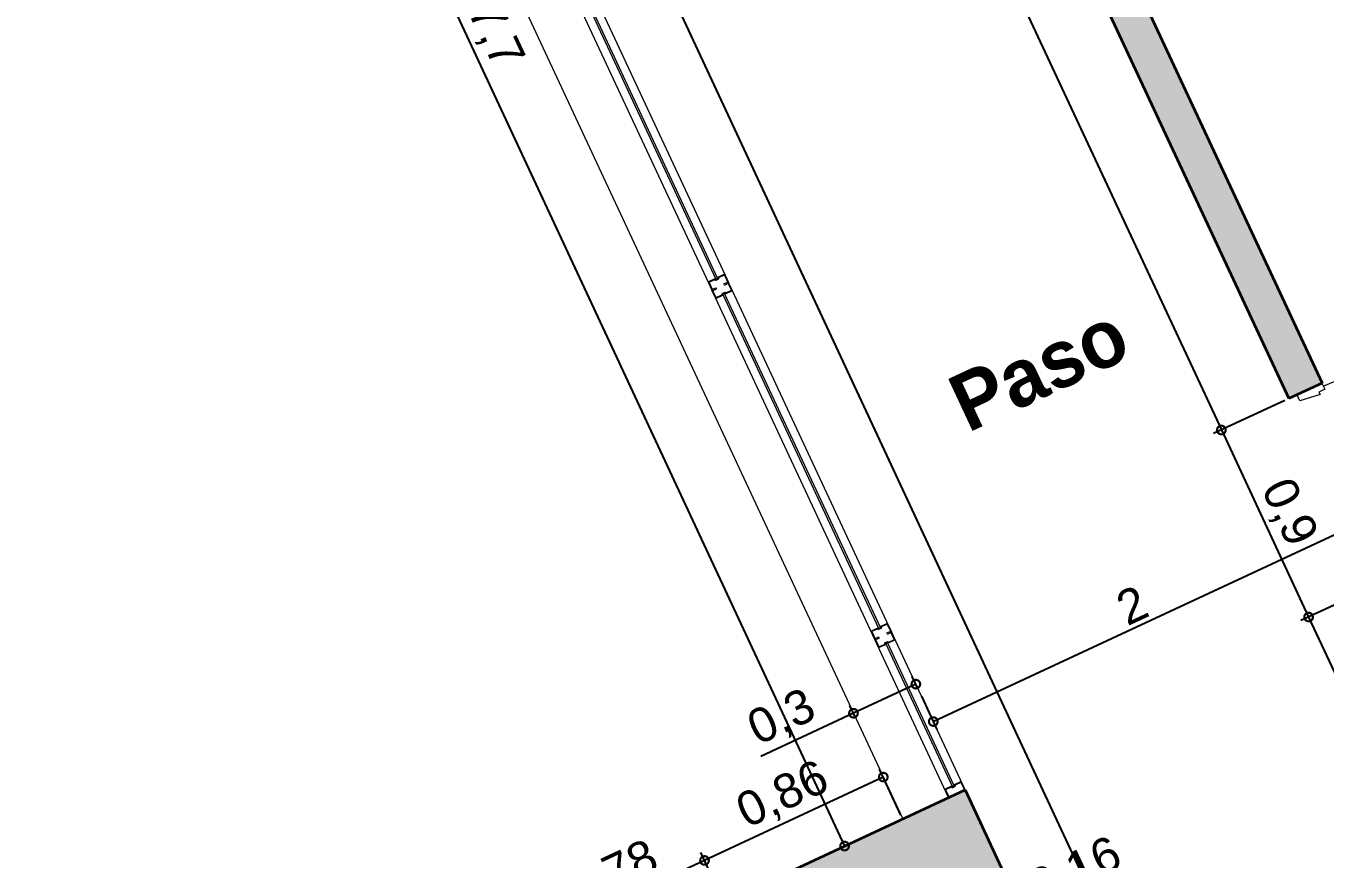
# Model space of a CAD drawing. Header units: millimetres. Extents: x 110427 to 125914, y 76277 to 76441.
# Drawn here: x 114146.31 to 114151.98, y 76330.93 to 76334.57 of the extents above; entities that cross this region are included whole.
import ezdxf

# ---------------------------------------------------------------- set-up
doc = ezdxf.new("R2010")
doc.units = ezdxf.units.MM
doc.linetypes.add('JIS_02_0.7', pattern=[1.35, 0.75, -0.6])
for name, color, linetype, lineweight in [('04_CIVIL A CONSTRUIR', 250, 'Continuous', 35), ('06_CIVIL VISTAS GRUESA', 244, 'Continuous', 13), ('07_CIVIL VISTAS MEDIA', 143, 'Continuous', 9), ('09_CIVIL PROYECCIONES', 230, 'JIS_02_0.7', 5), ('11_CARPINTERIA Y MOBILIARIO', 141, 'Continuous', 9), ('12_HATCH', 8, 'Continuous', 9), ('12_TEXTOS', 4, 'Continuous', 40), ('13_COTAS', 8, 'Continuous', 9)]:
    doc.layers.add(name, color=color, linetype=linetype, lineweight=lineweight)
doc.styles.add('JDS1', font='GOTHICB.TTF')
doc.styles.add('Swis721 BT', font='swiss.ttf')
doc.dimstyles.new('ISO-23', dxfattribs={"dimscale": 0.03, "dimtxt": 5, "dimasz": 2.5, "dimexe": 1.25, "dimexo": 0.625, "dimtad": 1, "dimtxsty": 'Swis721 BT', "dimblk": 'DOTSMALL', "dimcen": 2.5, "dimclrt": 150, "dimadec": 0, "dimazin": 0, "dimtfac": 1, "dimtmove": 0, "dimatfit": 3, "dimfxl": 0, "dimarcsym": 0})

# ---------------------------------------------------------------- blocks, each defined once
blk = doc.blocks.new('_DotSmall')
at = {"color": 0, "linetype": 'ByBlock', "const_width": 0.5}
blk.add_lwpolyline([(-0.0625, 0, 1), (0.0625, 0, 1)], format="xyb", close=True, dxfattribs=at)
blk = doc.blocks.new('*D456')
at = {"layer": '13_COTAS', "color": 0, "lineweight": -2}
for p, q in [((114150.6802, 76330.6557), (114151.1333, 76330.867)), ((114150.7206, 76330.5691), (114150.6644, 76330.6897)), ((114150.5352, 76330.5881), (114150.6802, 76330.6557)), ((114150.5779, 76330.4966), (114150.5194, 76330.6221))]:
    blk.add_line(p, q, dxfattribs=at)
at = {"layer": 'Defpoints', "color": 0}
for p in [(114150.6802, 76330.6557), (114150.7286, 76330.5521), (114150.5858, 76330.4796)]:
    blk.add_point(p, dxfattribs=at)
at = {"layer": '13_COTAS', "color": 0, "lineweight": -2, "xscale": 0.075, "yscale": 0.075, "zscale": 0.075}
for p, rotation in [((114150.6802, 76330.6557), 24.99999753929703), ((114150.5352, 76330.5881), 204.999997539297)]:
    blk.add_blockref('_DotSmall', p, dxfattribs=dict(at, rotation=rotation))
at = {"layer": '13_COTAS', "color": 150, "insert": (114150.8946, 76330.8761), "char_height": 0.15, "attachment_point": 5, "rotation": 25, "style": 'Swis721 BT'}
blk.add_mtext('0,16', dxfattribs=at)
blk = doc.blocks.new('*D457')
at = {"layer": '13_COTAS', "color": 0, "lineweight": -2}
for p, q in [((114150.2037, 76331.6777), (114150.1792, 76331.7303)), ((114150.195, 76331.6963), (114149.9231, 76331.5695)), ((114149.9318, 76331.5509), (114149.9073, 76331.6035)), ((114149.9231, 76331.5695), (114149.5195, 76331.3813))]:
    blk.add_line(p, q, dxfattribs=at)
at = {"layer": 'Defpoints', "color": 0}
for p in [(114150.195, 76331.6963), (114150.2117, 76331.6607), (114149.9398, 76331.5339)]:
    blk.add_point(p, dxfattribs=at)
at = {"layer": '13_COTAS', "color": 0, "lineweight": -2, "xscale": 0.075, "yscale": 0.075, "zscale": 0.075}
for p, rotation in [((114150.195, 76331.6963), 24.99999999866016), ((114149.9231, 76331.5695), 204.9999999986602)]:
    blk.add_blockref('_DotSmall', p, dxfattribs=dict(at, rotation=rotation))
at = {"layer": '13_COTAS', "color": 150, "insert": (114149.6128, 76331.5453), "char_height": 0.15, "attachment_point": 5, "rotation": 25, "style": 'Swis721 BT'}
blk.add_mtext('0,3', dxfattribs=at)
blk = doc.blocks.new('*D458')
at = {"layer": '13_COTAS', "color": 0, "lineweight": -2}
for p, q in [((114152.1935, 76332.143), (114152.0679, 76332.4124)), ((114150.2711, 76331.5332), (114152.0837, 76332.3784)), ((114150.2196, 76331.6437), (114150.287, 76331.4992))]:
    blk.add_line(p, q, dxfattribs=at)
at = {"layer": 'Defpoints', "color": 0}
for p in [(114152.0837, 76332.3784), (114152.2014, 76332.126), (114150.2117, 76331.6607)]:
    blk.add_point(p, dxfattribs=at)
at = {"layer": '13_COTAS', "color": 0, "lineweight": -2, "xscale": 0.075, "yscale": 0.075, "zscale": 0.075}
for p, rotation in [((114152.0837, 76332.3784), 24.99999753929703), ((114150.2711, 76331.5332), 204.999997539297)]:
    blk.add_blockref('_DotSmall', p, dxfattribs=dict(at, rotation=rotation))
at = {"layer": '13_COTAS', "color": 150, "insert": (114151.1378, 76332.0407), "char_height": 0.15, "attachment_point": 5, "rotation": 25, "style": 'Swis721 BT'}
blk.add_mtext('2', dxfattribs=at)
blk = doc.blocks.new('*D468')
at = {"layer": '13_COTAS', "color": 0, "lineweight": -2}
for p, q in [((114146.332, 76340.5882), (114146.4104, 76340.6247)), ((114146.3764, 76340.6089), (114151.6344, 76329.3347)), ((114151.6508, 76329.3424), (114151.6684, 76329.3506))]:
    blk.add_line(p, q, dxfattribs=at)
at = {"layer": 'Defpoints', "color": 0}
for p in [(114146.315, 76340.5802), (114151.6338, 76329.3344), (114151.6344, 76329.3347)]:
    blk.add_point(p, dxfattribs=at)
at = {"layer": '13_COTAS', "color": 0, "lineweight": -2, "xscale": 0.075, "yscale": 0.075, "zscale": 0.075}
for p, rotation in [((114146.3764, 76340.6089), 115.0031262879495), ((114151.6344, 76329.3347), 295.0031262879495)]:
    blk.add_blockref('_DotSmall', p, dxfattribs=dict(at, rotation=rotation))
at = {"layer": '13_COTAS', "color": 150, "insert": (114149.1043, 76335.0179), "char_height": 0.15, "attachment_point": 5, "rotation": 295.0031, "style": 'Swis721 BT'}
blk.add_mtext('12,44', dxfattribs=at)
blk = doc.blocks.new('*D370')
at = {"layer": '06_CIVIL VISTAS GRUESA', "color": 0, "lineweight": -2}
for p, q in [((114146.8669, 76338.0793), (114146.5961, 76337.953)), ((114146.6301, 76337.9689), (114149.8843, 76330.9903)), ((114150.1211, 76331.1007), (114149.8503, 76330.9744))]:
    blk.add_line(p, q, dxfattribs=at)
at = {"layer": 'Defpoints', "color": 0}
for p in [(114146.8839, 76338.0872), (114150.1381, 76331.1086), (114149.8843, 76330.9903)]:
    blk.add_point(p, dxfattribs=at)
at = {"layer": '06_CIVIL VISTAS GRUESA', "color": 0, "lineweight": -2, "xscale": 0.075, "yscale": 0.075, "zscale": 0.075}
for p, rotation in [((114146.6301, 76337.9689), 114.9999999998937), ((114149.8843, 76330.9903), 294.9999999998937)]:
    blk.add_blockref('_DotSmall', p, dxfattribs=dict(at, rotation=rotation))
at = {"layer": '06_CIVIL VISTAS GRUESA', "color": 150, "insert": (114148.3561, 76334.5257), "char_height": 0.15, "attachment_point": 5, "rotation": 295, "style": 'Swis721 BT'}
blk.add_mtext('7,7', dxfattribs=at)
blk = doc.blocks.new('*D371')
at = {"layer": '06_CIVIL VISTAS GRUESA', "color": 0, "lineweight": -2}
for p, q in [((114150.1302, 76331.1256), (114150.0372, 76331.3249)), ((114150.0531, 76331.291), (114149.2736, 76330.9275)), ((114149.3507, 76330.7622), (114149.2577, 76330.9615))]:
    blk.add_line(p, q, dxfattribs=at)
at = {"layer": 'Defpoints', "color": 0}
for p in [(114150.1381, 76331.1086), (114149.2736, 76330.9275), (114149.3586, 76330.7452)]:
    blk.add_point(p, dxfattribs=at)
at = {"layer": '06_CIVIL VISTAS GRUESA', "color": 0, "lineweight": -2, "xscale": 0.075, "yscale": 0.075, "zscale": 0.075}
for p, rotation in [((114150.0531, 76331.291), 24.99606601216546), ((114149.2736, 76330.9275), 204.9960660121654)]:
    blk.add_blockref('_DotSmall', p, dxfattribs=dict(at, rotation=rotation))
at = {"layer": '06_CIVIL VISTAS GRUESA', "color": 150, "insert": (114149.6172, 76331.2082), "char_height": 0.15, "attachment_point": 5, "rotation": 24.9961, "style": 'Swis721 BT'}
blk.add_mtext('0,86', dxfattribs=at)
blk = doc.blocks.new('*D372')
at = {"layer": '06_CIVIL VISTAS GRUESA', "color": 0, "lineweight": -2}
for p, q in [((114149.2736, 76330.9275), (114148.5667, 76330.5979)), ((114149.3507, 76330.7622), (114149.2577, 76330.9615)), ((114148.6438, 76330.4325), (114148.5508, 76330.6319))]:
    blk.add_line(p, q, dxfattribs=at)
at = {"layer": 'Defpoints', "color": 0}
for p in [(114149.3586, 76330.7452), (114148.5667, 76330.5979), (114148.6517, 76330.4155)]:
    blk.add_point(p, dxfattribs=at)
at = {"layer": '06_CIVIL VISTAS GRUESA', "color": 0, "lineweight": -2, "xscale": 0.075, "yscale": 0.075, "zscale": 0.075}
for p, rotation in [((114149.2736, 76330.9275), 24.99999999655075), ((114148.5667, 76330.5979), 204.9999999965508)]:
    blk.add_blockref('_DotSmall', p, dxfattribs=dict(at, rotation=rotation))
at = {"layer": '06_CIVIL VISTAS GRUESA', "color": 150, "insert": (114148.874, 76330.8616), "char_height": 0.15, "attachment_point": 5, "rotation": 25, "style": 'Swis721 BT'}
blk.add_mtext('0,78', dxfattribs=at)
blk = doc.blocks.new('*D394')
at = {"layer": '13_COTAS', "color": 0, "lineweight": -2}
for p, q in [((114148.5161, 76339.9848), (114148.2052, 76339.8398)), ((114148.2392, 76339.8557), (114151.5272, 76332.8047)), ((114151.804, 76332.9338), (114151.4932, 76332.7888))]:
    blk.add_line(p, q, dxfattribs=at)
at = {"layer": 'Defpoints', "color": 0}
for p in [(114148.5331, 76339.9927), (114151.821, 76332.9417), (114151.5272, 76332.8047)]:
    blk.add_point(p, dxfattribs=at)
at = {"layer": '13_COTAS', "color": 0, "lineweight": -2, "xscale": 0.075, "yscale": 0.075, "zscale": 0.075}
for p, rotation in [((114148.2392, 76339.8557), 115.0000000000055), ((114151.5272, 76332.8047), 295.0000000000055)]:
    blk.add_blockref('_DotSmall', p, dxfattribs=dict(at, rotation=rotation))
at = {"layer": '13_COTAS', "color": 150, "insert": (114149.9821, 76336.3763), "char_height": 0.15, "attachment_point": 5, "rotation": 295, "style": 'Swis721 BT'}
blk.add_mtext('7,78', dxfattribs=at)
blk = doc.blocks.new('*D395')
at = {"layer": '13_COTAS', "color": 0, "lineweight": -2}
for p, q in [((114151.804, 76332.9338), (114151.4932, 76332.7888)), ((114151.5272, 76332.8047), (114151.9075, 76331.989)), ((114152.1844, 76332.1181), (114151.8735, 76331.9732))]:
    blk.add_line(p, q, dxfattribs=at)
at = {"layer": 'Defpoints', "color": 0}
for p in [(114151.821, 76332.9417), (114152.2014, 76332.126), (114151.9075, 76331.989)]:
    blk.add_point(p, dxfattribs=at)
at = {"layer": '13_COTAS', "color": 0, "lineweight": -2, "xscale": 0.075, "yscale": 0.075, "zscale": 0.075}
for p, rotation in [((114151.5272, 76332.8047), 115.0000000135423), ((114151.9075, 76331.989), 295.0000000135423)]:
    blk.add_blockref('_DotSmall', p, dxfattribs=dict(at, rotation=rotation))
at = {"layer": '13_COTAS', "color": 150, "insert": (114151.8163, 76332.443), "char_height": 0.15, "attachment_point": 5, "rotation": 295, "style": 'Swis721 BT'}
blk.add_mtext('0,9', dxfattribs=at)
blk = doc.blocks.new('*D396')
at = {"layer": '13_COTAS', "color": 0, "lineweight": -2}
for p, q in [((114152.1844, 76332.1181), (114151.8735, 76331.9732)), ((114151.9075, 76331.989), (114152.495, 76330.7291)), ((114152.7719, 76330.8582), (114152.461, 76330.7132))]:
    blk.add_line(p, q, dxfattribs=at)
at = {"layer": 'Defpoints', "color": 0}
for p in [(114152.2014, 76332.126), (114152.7889, 76330.8661), (114152.495, 76330.7291)]:
    blk.add_point(p, dxfattribs=at)
at = {"layer": '13_COTAS', "color": 0, "lineweight": -2, "xscale": 0.075, "yscale": 0.075, "zscale": 0.075}
for p, rotation in [((114151.9075, 76331.989), 115.0000000156047), ((114152.495, 76330.7291), 295.0000000156047)]:
    blk.add_blockref('_DotSmall', p, dxfattribs=dict(at, rotation=rotation))
at = {"layer": '13_COTAS', "color": 150, "insert": (114152.3002, 76331.4052), "char_height": 0.15, "attachment_point": 5, "rotation": 295, "style": 'Swis721 BT'}
blk.add_mtext('1,39', dxfattribs=at)

msp = doc.modelspace()

# ---------------------------------------------------------------- hatches: boundary and pattern name
at = {"layer": '12_HATCH'}
h = msp.add_hatch(color=1, dxfattribs=at)
h.dxf.hatch_style = 1
h.paths.add_polyline_path([(114150.9053, 76335.2841), (114151.3285, 76335.4814), (114151.2609, 76335.6265), (114150.8377, 76335.4291), (114149.8445, 76337.5589), (114150.2678, 76337.7563), (114150.2002, 76337.9013), (114149.7769, 76337.7039), (114148.6781, 76340.0603), (114148.5331, 76339.9927), (114151.821, 76332.9417), (114151.9659, 76333.0093)])
h = msp.add_hatch(color=1, dxfattribs=at)
h.dxf.hatch_style = 1
h.paths.add_polyline_path([(114150.41, 76331.2354), (114149.3586, 76330.7452), (114149.4854, 76330.4733), (114150.3917, 76330.8959), (114151.2116, 76329.1376), (114151.3566, 76329.2052), (114153.3142, 76330.118), (114153.7199, 76329.248), (114153.6836, 76329.2311), (114153.3878, 76329.8655), (114153.3153, 76329.8317), (114153.6111, 76329.1973), (114153.5749, 76329.1804), (114153.2368, 76329.9054), (114151.4848, 76329.0884), (114150.527, 76328.6418), (114150.7806, 76328.098), (114150.6446, 76328.0346), (114150.0952, 76329.2129), (114150.2311, 76329.2763), (114150.4594, 76328.7868), (114151.3566, 76329.2052)])

# ---------------------------------------------------------------- linework, layer by layer
at = {"layer": '04_CIVIL A CONSTRUIR'}
for p, q in [((114148.5331, 76339.9927), (114151.821, 76332.9417)), ((114150.9053, 76335.2841), (114151.966, 76333.0093)), ((114151.966, 76333.0093), (114151.821, 76332.9417)), ((114149.3586, 76330.7452), (114150.4099, 76331.2354)), ((114150.4099, 76331.2354), (114151.3566, 76329.2052))]:
    msp.add_line(p, q, dxfattribs=at)
at = {"layer": '07_CIVIL VISTAS MEDIA'}
for p, q in [((114146.8839, 76338.0872), (114150.1381, 76331.1086)), ((114148.5858, 76334.958), (114149.2906, 76333.4466)), ((114148.6184, 76334.9733), (114149.3232, 76333.4618)), ((114148.6257, 76334.9766), (114149.3304, 76333.4652)), ((114148.6583, 76334.9918), (114149.3631, 76333.4804)), ((114149.2925, 76333.452), (114149.3198, 76333.4647)), ((114149.3228, 76333.4607), (114149.3212, 76333.4642)), ((114149.3213, 76333.4567), (114149.3356, 76333.4634)), ((114149.3228, 76333.4607), (114149.3316, 76333.4648)), ((114149.3232, 76333.4619), (114149.3305, 76333.4652)), ((114149.33, 76333.4683), (114149.3316, 76333.4648)), ((114149.3578, 76333.4824), (114149.3305, 76333.4697)), ((114149.334, 76333.4669), (114149.3356, 76333.4634)), ((114149.359, 76333.4797), (114149.3344, 76333.4682)), ((114149.3604, 76333.4792), (114149.3739, 76333.4502)), ((114149.3631, 76333.4805), (114149.3783, 76333.4478)), ((114149.2906, 76333.4466), (114149.3058, 76333.414)), ((114149.2933, 76333.4479), (114149.3068, 76333.4189)), ((114149.2938, 76333.4492), (114149.3184, 76333.4607)), ((114149.321, 76333.3814), (114149.3058, 76333.414)), ((114149.3081, 76333.4184), (114149.3231, 76333.4254)), ((114149.3237, 76333.3827), (114149.3102, 76333.4117)), ((114149.3107, 76333.413), (114149.3256, 76333.42)), ((114149.3213, 76333.4567), (114149.3197, 76333.4602)), ((114149.3243, 76333.4227), (114149.3231, 76333.4254)), ((114149.3243, 76333.4227), (114149.3256, 76333.42)), ((114149.3585, 76333.4419), (114149.3734, 76333.4489)), ((114149.3598, 76333.4392), (114149.3585, 76333.4419)), ((114149.3598, 76333.4392), (114149.361, 76333.4365)), ((114149.361, 76333.4365), (114149.3759, 76333.4434)), ((114149.3916, 76333.4099), (114149.3643, 76333.3972)), ((114149.3903, 76333.4126), (114149.3657, 76333.4011)), ((114149.3908, 76333.4139), (114149.3773, 76333.443)), ((114149.3935, 76333.4152), (114149.3783, 76333.4478)), ((114150.41, 76331.2354), (114149.3935, 76333.4152)), ((114150.3375, 76331.2016), (114149.321, 76333.3814)), ((114149.325, 76333.3822), (114149.3497, 76333.3937)), ((114149.3263, 76333.3795), (114149.3536, 76333.3922)), ((114149.3485, 76333.3985), (114149.3628, 76333.4051)), ((114149.3485, 76333.3985), (114149.3501, 76333.395)), ((114149.3525, 76333.3971), (114149.3613, 76333.4012)), ((114149.3525, 76333.3971), (114149.3541, 76333.3935)), ((114149.3536, 76333.3966), (114149.3609, 76333.4)), ((114150.0332, 76331.9394), (114149.3536, 76333.3966)), ((114150.0404, 76331.9428), (114149.3609, 76333.4)), ((114149.3629, 76333.3977), (114149.3613, 76333.4012)), ((114149.3644, 76333.4016), (114149.3628, 76333.4051)), ((114150.0025, 76331.9295), (114150.0298, 76331.9422)), ((114150.0037, 76331.9268), (114150.0283, 76331.9383)), ((114150.0313, 76331.9343), (114150.0296, 76331.9378)), ((114150.0327, 76331.9382), (114150.0311, 76331.9418)), ((114150.0313, 76331.9343), (114150.0455, 76331.9409)), ((114150.0327, 76331.9382), (114150.0416, 76331.9424)), ((114150.0332, 76331.9394), (114150.0404, 76331.9428)), ((114150.0399, 76331.9459), (114150.0416, 76331.9424)), ((114150.0677, 76331.9599), (114150.0404, 76331.9472)), ((114150.0439, 76331.9444), (114150.0455, 76331.9409)), ((114150.069, 76331.9572), (114150.0444, 76331.9458)), ((114150.0703, 76331.9567), (114150.0838, 76331.9277)), ((114150.073, 76331.958), (114150.0882, 76331.9254)), ((114150.0005, 76331.9242), (114150.0157, 76331.8916)), ((114150.0032, 76331.9255), (114150.0167, 76331.8964)), ((114150.0309, 76331.859), (114150.0157, 76331.8916)), ((114150.0181, 76331.896), (114150.033, 76331.9029)), ((114150.0336, 76331.8602), (114150.0201, 76331.8892)), ((114150.0206, 76331.8906), (114150.0355, 76331.8975)), ((114150.0343, 76331.9002), (114150.033, 76331.9029)), ((114150.0343, 76331.9002), (114150.0355, 76331.8975)), ((114150.0584, 76331.876), (114150.0727, 76331.8827)), ((114150.0624, 76331.8746), (114150.0712, 76331.8787)), ((114150.0636, 76331.8742), (114150.0708, 76331.8776)), ((114150.0684, 76331.9195), (114150.0834, 76331.9264)), ((114150.0697, 76331.9167), (114150.0684, 76331.9195)), ((114150.0697, 76331.9167), (114150.071, 76331.914)), ((114150.3622, 76331.2528), (114150.0708, 76331.8776)), ((114150.071, 76331.914), (114150.0859, 76331.921)), ((114150.0729, 76331.8752), (114150.0712, 76331.8787)), ((114150.0743, 76331.8792), (114150.0727, 76331.8827)), ((114150.1015, 76331.8875), (114150.0742, 76331.8747)), ((114150.1003, 76331.8902), (114150.0757, 76331.8787)), ((114150.1007, 76331.8915), (114150.0872, 76331.9205)), ((114150.1034, 76331.8928), (114150.0882, 76331.9254)), ((114150.035, 76331.8597), (114150.0596, 76331.8712)), ((114150.0363, 76331.857), (114150.0636, 76331.8698)), ((114150.0584, 76331.876), (114150.0601, 76331.8725)), ((114150.0624, 76331.8746), (114150.064, 76331.8711)), ((114150.3549, 76331.2494), (114150.0636, 76331.8742)), ((114150.3617, 76331.2559), (114150.3633, 76331.2523)), ((114150.3895, 76331.2699), (114150.3622, 76331.2572)), ((114150.3657, 76331.2544), (114150.3673, 76331.2509)), ((114150.3907, 76331.2672), (114150.3661, 76331.2557)), ((114150.3921, 76331.2667), (114150.4056, 76331.2377)), ((114150.3948, 76331.268), (114150.41, 76331.2354)), ((114150.3223, 76331.2342), (114150.3375, 76331.2016)), ((114150.3242, 76331.2395), (114150.3515, 76331.2522)), ((114150.325, 76331.2354), (114150.3385, 76331.2064)), ((114150.3255, 76331.2368), (114150.3501, 76331.2482)), ((114150.3375, 76331.2016), (114150.356, 76331.2102)), ((114150.3375, 76331.2016), (114150.356, 76331.2102)), ((114150.3398, 76331.206), (114150.3547, 76331.2129)), ((114150.353, 76331.2443), (114150.3514, 76331.2478)), ((114150.3545, 76331.2482), (114150.3528, 76331.2517)), ((114150.353, 76331.2443), (114150.3673, 76331.2509)), ((114150.3545, 76331.2482), (114150.3633, 76331.2523)), ((114150.356, 76331.2102), (114150.3547, 76331.2129)), ((114150.3549, 76331.2494), (114150.3622, 76331.2528)), ((114150.3902, 76331.2294), (114150.4051, 76331.2364)), ((114150.3915, 76331.2267), (114150.3902, 76331.2294)), ((114150.3915, 76331.2267), (114150.41, 76331.2354)), ((114150.3915, 76331.2267), (114150.41, 76331.2354))]:
    msp.add_line(p, q, dxfattribs=at)
at = {"layer": '07_CIVIL VISTAS MEDIA', "extrusion": (-6.93067e-10, 6.55597e-08, 1)}
for centre in [(114149.3202, 76333.4638, 0.0049), (114150.0302, 76331.9413, 0.0049), (114150.3519, 76331.2513, 0.0049)]:
    msp.add_arc(centre, 0.001, 25, 115, dxfattribs=at)
at = {"layer": '07_CIVIL VISTAS MEDIA'}
for centre, radius, start, end in [((114149.3309, 76333.4688), 0.001, 115, 205), ((114149.3349, 76333.4673), 0.001, 115, 205), ((114149.3595, 76333.4788), 0.004, 25, 115), ((114149.3595, 76333.4788), 0.001, 25, 115), ((114149.2942, 76333.4483), 0.004, 115, 205), ((114149.2942, 76333.4483), 0.001, 115, 205), ((114149.3077, 76333.4193), 0.001, 205, 295.1581), ((114149.3111, 76333.4121), 0.001, 114.8419, 205), ((114149.3188, 76333.4598), 0.001, 25, 115), ((114149.373, 76333.4498), 0.001, 295, 25), ((114149.3764, 76333.4425), 0.001, 25, 115), ((114149.3899, 76333.4135), 0.001, 295, 25), ((114149.3899, 76333.4135), 0.004, 295, 25), ((114149.3246, 76333.3831), 0.004, 205, 295), ((114149.3246, 76333.3831), 0.001, 205, 295), ((114149.3492, 76333.3946), 0.001, 295, 25), ((114149.3639, 76333.3981), 0.001, 205, 295), ((114149.3653, 76333.4021), 0.001, 205, 295), ((114150.0287, 76331.9374), 0.001, 25, 115), ((114150.0408, 76331.9463), 0.001, 115, 205), ((114150.0448, 76331.9449), 0.001, 115, 205), ((114150.0694, 76331.9563), 0.004, 25, 115), ((114150.0694, 76331.9563), 0.001, 25, 115), ((114150.0041, 76331.9259), 0.004, 115, 205), ((114150.0041, 76331.9259), 0.001, 115, 205), ((114150.0177, 76331.8969), 0.001, 205, 295.1581), ((114150.021, 76331.8896), 0.001, 114.8419, 205), ((114150.0752, 76331.8796), 0.001, 205, 295), ((114150.0829, 76331.9273), 0.001, 295, 25), ((114150.0863, 76331.9201), 0.001, 25, 115), ((114150.0998, 76331.8911), 0.001, 295, 25), ((114150.0998, 76331.8911), 0.004, 295, 25), ((114150.0346, 76331.8606), 0.004, 205, 295), ((114150.0346, 76331.8606), 0.001, 205, 295), ((114150.0592, 76331.8721), 0.001, 295, 25), ((114150.0738, 76331.8756), 0.001, 205, 295), ((114150.3626, 76331.2563), 0.001, 115, 205), ((114150.3666, 76331.2548), 0.001, 115, 205), ((114150.3912, 76331.2663), 0.004, 25, 115), ((114150.3912, 76331.2663, 0), 0.001, 25, 115), ((114150.3259, 76331.2359), 0.004, 115, 205), ((114150.3259, 76331.2359), 0.001, 115, 205), ((114150.3394, 76331.2069), 0.001, 205, 295.1581), ((114150.3505, 76331.2473), 0.001, 25, 115), ((114150.4047, 76331.2373), 0.001, 295, 25)]:
    msp.add_arc(centre, radius, start, end, dxfattribs=at)
at = {"layer": '07_CIVIL VISTAS MEDIA', "extrusion": (4.97762e-08, -4.26719e-08, 1)}
for centre in [(114149.3532, 76333.3931, 0.0024), (114150.0631, 76331.8707, 0.0024)]:
    msp.add_arc(centre, 0.001, 295, 25, dxfattribs=at)
at = {"layer": '09_CIVIL PROYECCIONES', "ltscale": 2}
msp.add_arc((114152.337, 76332.2135), 0.863, 25, 115, dxfattribs=at)
at = {"layer": '11_CARPINTERIA Y MOBILIARIO'}
msp.add_lwpolyline([(114151.9569, 76333.0051), (114151.9659, 76333.0093), (114151.9786, 76332.9821), (114151.9523, 76332.9698), (114151.9575, 76332.9588), (114151.87, 76332.9312), (114151.8572, 76332.9586), (114151.8663, 76332.9628)], dxfattribs=at)

# ---------------------------------------------------------------- texts
at = {"layer": '12_TEXTOS', "insert": (114150.7854, 76332.9569), "char_height": 0.25, "width": 2.741072, "attachment_point": 8, "rotation": 25.0003, "style": 'JDS1'}
msp.add_mtext('Paso', dxfattribs=at)

# ---------------------------------------------------------------- dimensions: what is measured, and where the dimension line sits
at = {"layer": '06_CIVIL VISTAS GRUESA'}
for p1, p2, distance, picture, middle in [((114146.8839, 76338.0872), (114150.1381, 76331.1086), -0.28, '*D370', (114148.3561, 76334.5257)), ((114150.1381, 76331.1086), (114149.3586, 76330.7452), -0.2012, '*D371', (114149.6172, 76331.2082)), ((114149.3586, 76330.7452), (114148.6517, 76330.4155), -0.2012, '*D372', (114148.874, 76330.8616))]:
    dim = msp.add_aligned_dim(p1=p1, p2=p2, distance=distance, dimstyle='ISO-23', override={"dimfxl": 100, "dimarcsym": 2}, dxfattribs=at)
    dim.commit()
    dim.dimension.update_dxf_attribs({"geometry": picture, "text_midpoint": middle})
at = {"layer": '13_COTAS'}
for base, p1, p2, angle, picture, middle in [((114151.6344, 76329.3347), (114146.315, 76340.5802), (114151.6338, 76329.3344), 115.0031, '*D468', (114149.1043, 76335.0179)), ((114152.0837, 76332.3784), (114150.2117, 76331.6607), (114152.2014, 76332.126), 205, '*D458', (114151.1378, 76332.0407))]:
    dim = msp.add_linear_dim(base=base, p1=p1, p2=p2, angle=angle, dimstyle='ISO-23', dxfattribs=at)
    dim.commit()
    dim.dimension.update_dxf_attribs({"geometry": picture, "text_midpoint": middle})
for p1, p2, picture, middle in [((114148.5331, 76339.9927), (114151.821, 76332.9417), '*D394', (114149.9821, 76336.3763)), ((114151.821, 76332.9417), (114152.2014, 76332.126), '*D395', (114151.8163, 76332.443)), ((114152.2014, 76332.126), (114152.7889, 76330.8661), '*D396', (114152.3002, 76331.4052))]:
    dim = msp.add_aligned_dim(p1=p1, p2=p2, distance=-0.3242, dimstyle='ISO-23', dxfattribs=at)
    dim.commit()
    dim.dimension.update_dxf_attribs({"geometry": picture, "text_midpoint": middle})
for base, p1, p2, angle, picture, middle, dimtype in [((114150.195, 76331.6963), (114149.9398, 76331.5339), (114150.2117, 76331.6607), 25, '*D457', (114149.6589, 76331.4463), 161), ((114150.6802, 76330.6557), (114150.5858, 76330.4796), (114150.7286, 76330.5521), 205, '*D456', (114150.9408, 76330.7772), 160)]:
    dim = msp.add_linear_dim(base=base, p1=p1, p2=p2, angle=angle, dimstyle='ISO-23', dxfattribs=at)
    dim.commit()
    dim.dimension.update_dxf_attribs({"geometry": picture, "text_midpoint": middle, "dimtype": dimtype})

doc.saveas('drawing.dxf')
